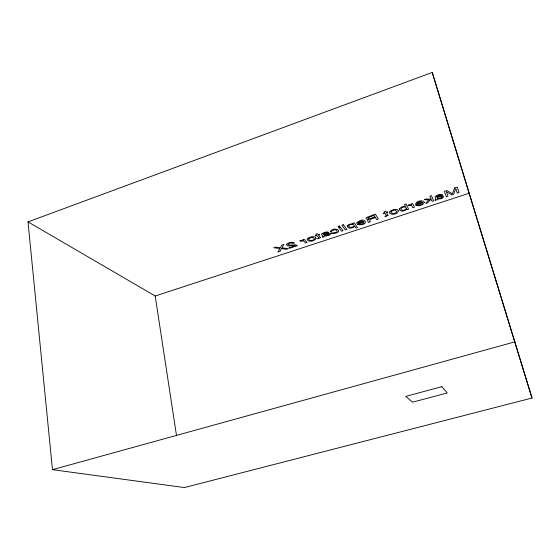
<?xml version="1.0" encoding="UTF-8"?>
<svg xmlns="http://www.w3.org/2000/svg" width="560" height="560" viewBox="0 0 560 560"><rect width="100%" height="100%" fill="white"/><g stroke="black" fill="none" stroke-linecap="round" stroke-linejoin="round"><path stroke-width="0.84" d="M28 221.886L432.25 72.443L532 398.034L184.422 487.557L52.472 469.679L28 221.886L155.211 296.002L469.063 193.284L432.25 72.443M52.472 469.679L515.095 341.803M469.063 193.284L532 398.034M155.211 296.002L176.533 435.785M330.47 233.954L328.895 235.424L324.674 236.145L323.204 237.258L322.301 236.978C324.723 236.684 320.635 235.032 321.664 233.842C323.617 232.694 326.571 231.112 328.748 232.449L324.793 232.96L323.33 233.611L323.12 234.206L329.007 233.275L330.47 233.954M348.726 225.799L348.719 226.198C349.713 228.249 353.087 227.437 354.158 225.883L354.172 225.498C353.22 223.384 349.748 224.126 348.726 225.799M356.895 222.894L357.28 224.105L363.986 221.9L363.888 222.964L362.789 223.685L357.721 224.518C370.496 226.38 365.26 214.991 356.895 222.894M399.189 209.048C399.812 212.492 405.188 211.015 406.903 209.139L407.141 209.601L408.597 209.125L406.028 204.015L404.474 204.526L405.419 206.388L401.492 207.081L399.189 209.048M308.665 238.861L308.924 239.729L310.275 240.457L312.655 240.198L314.097 239.477L314.454 238.672L312.774 237.419A2.177 0.896 -13.1 0 0 311.108 237.51L308.665 238.861M398.37 210.924C396.438 217.42 382.466 213.017 393.68 209.65A4.088 1.68 -16 0 1 396.235 209.419L397.481 209.762L398.37 210.924M330.316 231.343L330.386 232.043L331.849 231.203C332.969 229.691 336.35 229.089 337.197 231.196L337.064 231.721A1.974 0.812 -14 0 1 336.091 232.442L331.205 233.079L332.094 233.506A3.29 1.344 -13.9 0 0 333.858 233.583C344.575 231.833 334.411 225.869 330.316 231.343M436.737 196.441L436.912 196.987C446.054 193.158 445.249 199.423 437.57 199.038L437.017 199.815L435.19 200.41L435.001 199.934L435.981 199.388L435.043 196.903C436.632 195.097 440.58 193.333 442.729 194.894L441.21 195.398L439.845 195.097L436.737 196.441M442.169 196.945L441.315 197.862L438.97 198.499L437.479 198.338L437.073 197.568L441.21 196.651L442.169 196.945M424.361 202.377C423.283 205.317 418.712 206.451 415.989 205.352L421.113 204.512L422.317 203.749L422.59 202.608L415.625 204.904C414.855 201.292 422.863 199.08 424.361 202.377M406.357 208.222C405.867 210.168 402.276 211.197 400.974 209.447L400.855 208.866C401.576 207.018 405.643 205.884 406.357 208.222M370.062 221.592C367.626 223.356 368.319 222.208 367.626 220.395L368.676 219.38L366.52 219.17L366.002 218.393L366.527 217.518L375.41 214.151L378.399 219.044L376.684 219.611L375.403 217.532L369.698 219.646L370.062 221.592M367.892 217.784C368.753 220.486 373.471 216.762 375.067 216.979L374.031 215.306L367.892 217.784M391.027 211.715L390.915 212.191C391.79 214.613 395.878 213.57 396.725 211.603L395.381 210.196A2.261 0.931 -16 0 0 393.729 210.259L391.027 211.715M316.057 238.42C314.65 241.178 308.574 242.655 307.02 239.421L307.909 238.217L310.926 236.957A3.934 1.61 -13.1 0 1 313.474 236.705L315.336 237.279L316.057 238.42M286.349 244.503C287.357 247.772 292.796 244.433 295.302 245.693L288.939 247.786L289.422 248.276L297.416 245.651L295.372 244.825L289.352 245.175L287.966 244.454L290.339 243.075L292.117 243.005L293.055 243.509L294.553 243.019C292.117 241.374 288.253 242.48 286.349 244.503M358.561 222.376L358.54 223.125L363.636 221.445L361.424 221.004L358.561 222.376M320.467 237.608L317.947 238.903L317.583 238.476L318.787 237.762L316.981 235.62L315.553 236.089L315.168 235.641L316.596 235.172L315.812 234.241L317.338 233.737L318.115 234.668L319.326 234.269L319.711 234.724L318.5 235.123L320.467 237.608M347.179 225.841C347.2 229.432 353.108 228.256 354.781 226.338L355.999 228.067L357.518 227.57L354.193 222.782L352.695 223.279L353.017 223.741L349.055 224.392L347.179 225.841M454.573 187.992L452.319 193.844L446.873 190.54L444.304 191.387L446.299 196.735L448 196.182L446.299 191.681L451.738 194.95L453.509 194.369L455.777 188.552L457.275 193.13L458.997 192.563L457.191 187.131L454.573 187.992M417.172 203.056L417.025 203.861L422.317 202.118L420.217 201.614L417.172 203.056M387.989 215.418L385.266 216.79L384.986 216.321L386.309 215.558L384.944 213.213L383.46 213.703L383.166 213.206L384.657 212.716L384.069 211.694L385.665 211.169L386.246 212.191L387.52 211.771L387.8 212.268L386.533 212.688L387.989 215.418M281.351 248.612L279.909 251.405L277.921 252.056L279.888 248.514L273.742 247.751L275.681 247.107L280.378 247.758L281.792 245.091L283.836 244.412L281.897 247.856L288.337 248.633L286.391 249.277L281.351 248.612M429.954 199.934L427.798 202.818L425.761 203.483L428.589 199.857L424.291 199.633L426.356 198.954L431.193 199.213L429.898 196.147L431.466 195.629L433.65 200.893L432.11 201.397L431.515 199.976L429.954 199.934M328.832 234.493L325.297 235.704L323.736 234.885L327.712 234.003L328.832 234.493M300.552 241.115L299.796 240.639L303.247 240.296L302.743 239.736L304.157 239.274L307.048 242.487L305.571 242.97L303.464 240.863L300.552 241.115M408.548 205.506L407.967 204.946L411.418 204.638L411.103 203.987L412.622 203.483L414.421 207.214L412.839 207.732L411.453 205.282L408.548 205.506M339.521 226.016L337.96 226.527L338.457 227.185L340.011 226.667L339.521 226.016M343.357 224.749L341.817 225.253L345.275 229.929L346.794 229.432L343.357 224.749M340.487 227.304L338.933 227.822L341.467 231.182L343.007 230.671L340.487 227.304M441.84 386.694L405.748 396.389L412.559 402.192L447.258 392.959L441.84 386.694"/></g></svg>
